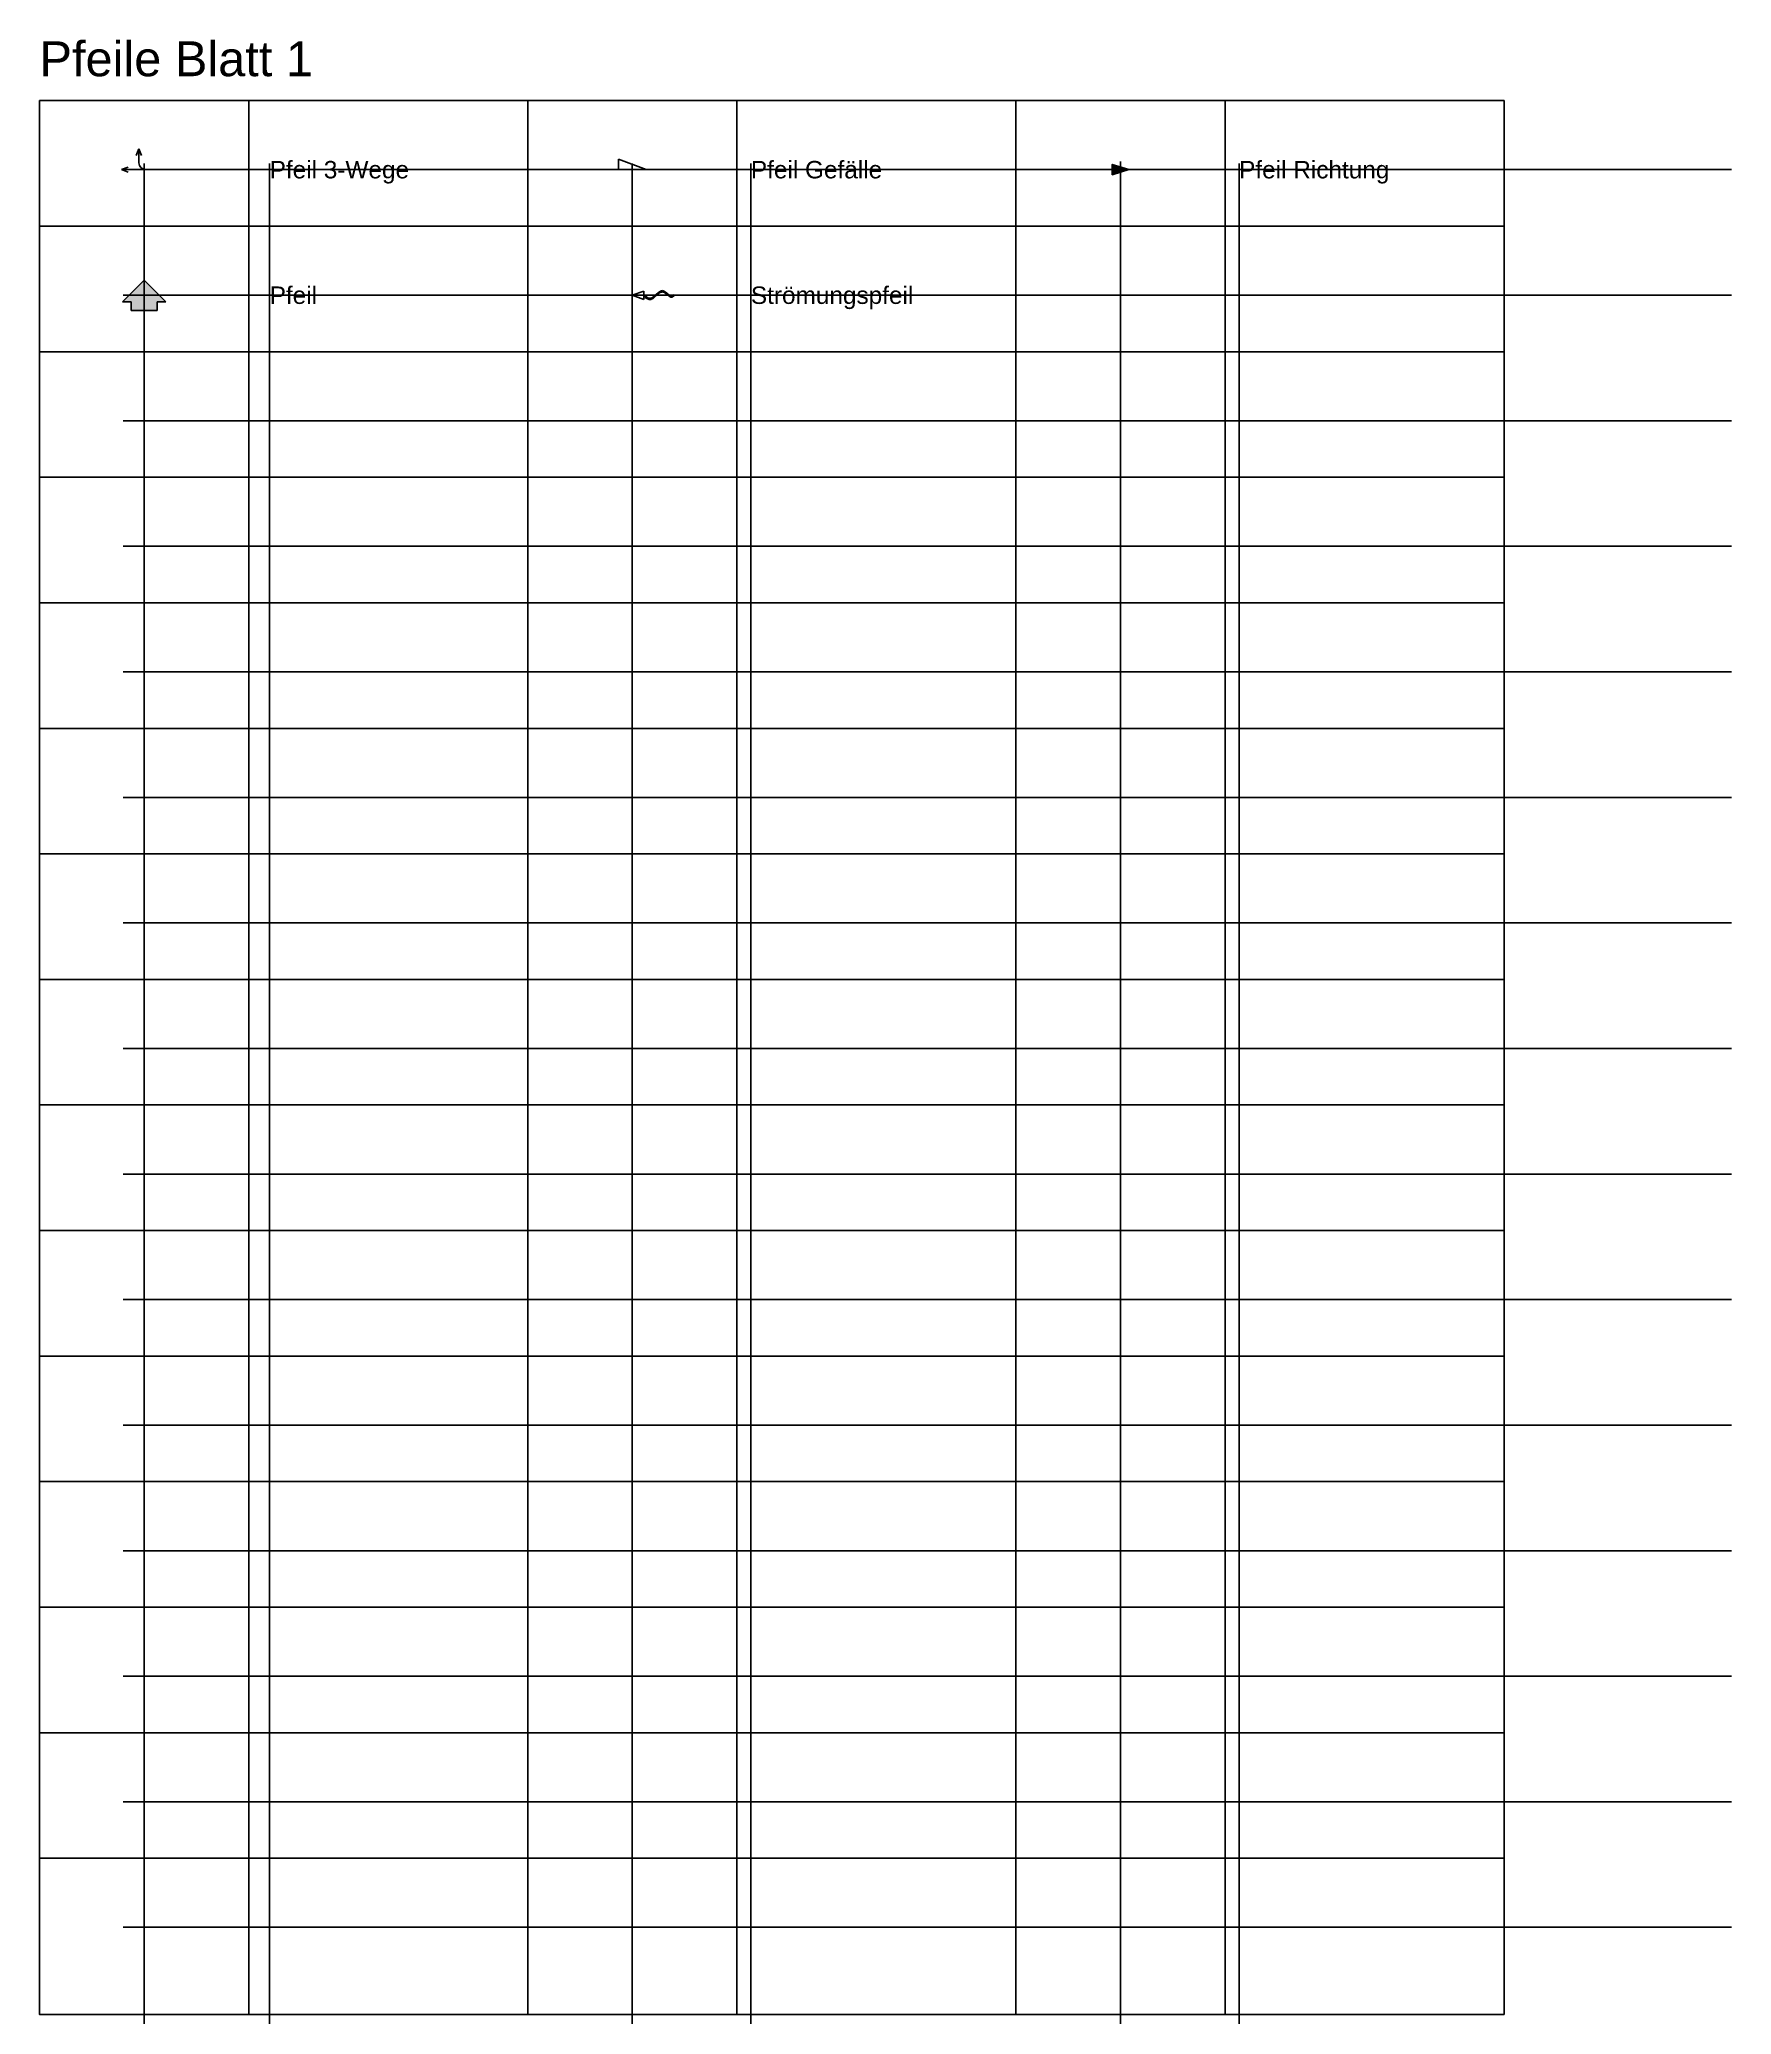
# Model space of a CAD drawing. Header units: millimetres. Extents: x 5800 to 17930, y 330 to 14488.
import ezdxf
from ezdxf.enums import TextEntityAlignment as Align

# ---------------------------------------------------------------- set-up
doc = ezdxf.new("R2010")
doc.units = ezdxf.units.MM
doc.layers.add('Z_Format', color=7, linetype='Continuous', plot=False)
doc.styles.get("Standard").update_dxf_attribs({"font": 'arial.ttf'})

# ---------------------------------------------------------------- blocks, each defined once
blk = doc.blocks.new('Pfeil Richtung')
blk.add_hatch(color=256).paths.add_polyline_path([(-60, 38), (-60, -37), (60, 0)])
blk.add_lwpolyline([(60, 0), (-60, -37), (-60, 38), (60, 0)])
blk = doc.blocks.new('Pfeil Gefälle')
for p, q in [((-100, 0), (-100, 75)), ((-100, 75), (100, 0)), ((-100, 0), (100, 0))]:
    blk.add_line(p, q)
blk = doc.blocks.new('Pfeil')
h = blk.add_hatch(color=256)
h.dxf.hatch_style = 1
h.paths.add_polyline_path([(0, 109), (-156, -47), (-94, -47), (-94, -109), (94, -109), (94, -47), (156, -47)])
for p, q in [((-156, -47), (0, 109)), ((156, -47), (0, 109)), ((-156, -47), (-94, -47)), ((-94, -47), (-94, -109)), ((-94, -109), (94, -109)), ((94, -47), (94, -109)), ((156, -47), (94, -47))]:
    blk.add_line(p, q)
blk = doc.blocks.new('Strömungspfeil')
for p, q in [((0, 0), (82, 30)), ((82, -30), (0, 0)), ((82, 30), (82, 5)), ((84, 3), (82, 5)), ((87, -1), (84, 3)), ((166, 1), (164, -1)), ((168, 3), (166, 1)), ((170, 5), (168, 3)), ((172, 7), (170, 5)), ((174, 9), (172, 7)), ((176, 11), (174, 9)), ((174, 0), (176, 1)), ((178, 13), (176, 11)), ((176, 1), (177, 3)), ((177, 3), (179, 4)), ((181, 15), (178, 13)), ((179, 4), (181, 6)), ((183, 17), (181, 15)), ((181, 6), (182, 7)), ((182, 7), (184, 8)), ((185, 18), (183, 17)), ((184, 8), (185, 10)), ((187, 20), (185, 18)), ((185, 10), (187, 11)), ((189, 22), (187, 20)), ((187, 11), (189, 12)), ((191, 23), (189, 22)), ((189, 12), (190, 14)), ((190, 14), (192, 15)), ((194, 25), (191, 23)), ((192, 15), (194, 16)), ((196, 26), (194, 25)), ((194, 16), (197, 17)), ((199, 28), (196, 26)), ((197, 17), (199, 19)), ((201, 29), (199, 28)), ((199, 19), (201, 20)), ((204, 30), (201, 29)), ((201, 20), (204, 21)), ((207, 31), (204, 30)), ((204, 21), (207, 22)), ((209, 32), (207, 31)), ((207, 22), (209, 23)), ((212, 32), (209, 32)), ((209, 23), (212, 23)), ((215, 33), (212, 32)), ((212, 23), (214, 24)), ((214, 24), (217, 24)), ((218, 32), (215, 33)), ((217, 24), (219, 23)), ((220, 32), (218, 32)), ((219, 23), (221, 23)), ((223, 31), (220, 32)), ((221, 23), (224, 22)), ((226, 30), (223, 31)), ((224, 22), (226, 21)), ((228, 28), (226, 30)), ((226, 21), (228, 20)), ((231, 27), (228, 28)), ((228, 20), (229, 19)), ((229, 19), (231, 18)), ((234, 26), (231, 27)), ((231, 18), (233, 17)), ((233, 17), (234, 16)), ((236, 24), (234, 26)), ((234, 16), (236, 15)), ((238, 22), (236, 24)), ((236, 15), (237, 15)), ((237, 15), (238, 14)), ((241, 21), (238, 22)), ((238, 14), (239, 13)), ((239, 13), (240, 12)), ((240, 12), (242, 11)), ((243, 19), (241, 21)), ((242, 11), (243, 10)), ((245, 18), (243, 19)), ((243, 10), (244, 9)), ((244, 9), (246, 8)), ((247, 16), (245, 18)), ((246, 8), (247, 7)), ((249, 14), (247, 16)), ((247, 7), (249, 5)), ((251, 13), (249, 14)), ((249, 5), (250, 4)), ((250, 4), (252, 3)), ((253, 11), (251, 13)), ((252, 3), (254, 1)), ((255, 9), (253, 11)), ((254, 1), (255, 0)), ((257, 8), (255, 9)), ((255, 0), (257, -1)), ((258, 7), (257, 8)), ((260, 5), (258, 7)), ((262, 4), (260, 5)), ((263, 3), (262, 4)), ((265, 1), (263, 3)), ((267, 0), (265, 1)), ((268, -1), (267, 0)), ((294, 0), (292, -1)), ((295, 1), (294, 0)), ((297, 2), (295, 1)), ((298, 3), (297, 2)), ((300, 5), (298, 3)), ((300, 5), (300, -4)), ((82, -4), (82, -30)), ((82, -4), (83, -6)), ((83, -6), (85, -8)), ((85, -8), (87, -10)), ((90, -4), (87, -1)), ((87, -10), (89, -12)), ((89, -12), (91, -14)), ((93, -6), (90, -4)), ((91, -14), (93, -16)), ((96, -9), (93, -6)), ((93, -16), (96, -18)), ((101, -11), (96, -9)), ((96, -18), (98, -20)), ((98, -20), (103, -21)), ((104, -13), (101, -11)), ((103, -21), (105, -23)), ((107, -15), (104, -13)), ((105, -23), (108, -25)), ((109, -17), (107, -15)), ((108, -25), (110, -26)), ((112, -18), (109, -17)), ((110, -26), (113, -28)), ((114, -19), (112, -18)), ((113, -28), (116, -29)), ((116, -20), (114, -19)), ((119, -21), (116, -20)), ((116, -29), (118, -30)), ((118, -30), (121, -31)), ((121, -21), (119, -21)), ((123, -22), (121, -21)), ((121, -31), (124, -31)), ((125, -22), (123, -22)), ((124, -31), (127, -31)), ((128, -22), (125, -22)), ((127, -31), (129, -31)), ((130, -22), (128, -22)), ((129, -31), (132, -31)), ((132, -21), (130, -22)), ((134, -20), (132, -21)), ((132, -31), (135, -30)), ((136, -20), (134, -20)), ((135, -30), (138, -29)), ((138, -19), (136, -20)), ((141, -18), (138, -19)), ((138, -29), (140, -27)), ((140, -27), (143, -26)), ((143, -17), (141, -18)), ((145, -15), (143, -17)), ((143, -26), (146, -24)), ((147, -14), (145, -15)), ((146, -24), (148, -22)), ((149, -13), (147, -14)), ((148, -22), (151, -21)), ((151, -11), (149, -13)), ((153, -9), (151, -11)), ((151, -21), (153, -19)), ((155, -8), (153, -9)), ((153, -19), (155, -17)), ((157, -6), (155, -8)), ((155, -17), (157, -15)), ((159, -4), (157, -6)), ((157, -15), (159, -13)), ((162, -2), (159, -4)), ((159, -13), (162, -12)), ((164, -1), (162, -2)), ((162, -12), (164, -10)), ((164, -10), (165, -8)), ((165, -8), (167, -6)), ((167, -6), (169, -5)), ((169, -5), (171, -3)), ((171, -3), (173, -2)), ((173, -2), (174, 0)), ((257, -1), (258, -3)), ((258, -3), (260, -4)), ((260, -4), (262, -5)), ((262, -5), (263, -7)), ((263, -7), (265, -8)), ((265, -8), (267, -9)), ((267, -9), (268, -10)), ((270, -2), (268, -1)), ((268, -10), (270, -11)), ((271, -3), (270, -2)), ((270, -11), (271, -12)), ((273, -4), (271, -3)), ((271, -12), (273, -13)), ((275, -4), (273, -4)), ((273, -13), (275, -14)), ((276, -5), (275, -4)), ((275, -14), (276, -14)), ((278, -5), (276, -5)), ((276, -14), (278, -14)), ((279, -6), (278, -5)), ((278, -14), (280, -15)), ((281, -6), (279, -6)), ((280, -15), (281, -15)), ((282, -5), (281, -6)), ((281, -15), (283, -14)), ((283, -5), (282, -5)), ((285, -5), (283, -5)), ((283, -14), (285, -14)), ((286, -4), (285, -5)), ((285, -14), (286, -13)), ((287, -3), (286, -4)), ((286, -13), (288, -12)), ((289, -3), (287, -3)), ((288, -12), (290, -11)), ((290, -2), (289, -3)), ((291, -1), (290, -2)), ((290, -11), (291, -10)), ((292, -1), (291, -1)), ((291, -10), (293, -9)), ((293, -9), (295, -8)), ((295, -8), (297, -7)), ((297, -7), (298, -6)), ((298, -6), (300, -4))]:
    blk.add_line(p, q)
blk = doc.blocks.new('Pfeil 3-Wege')
for p, q in [((0, 150), (-19, 102)), ((0, 50), (0, 150)), ((0, 150), (19, 102)), ((-125, 0), (-77, 19)), ((-125, 0), (-50, 0)), ((-125, 0), (-77, -19)), ((125, 0), (-50, 0))]:
    blk.add_line(p, q)
blk.add_arc((50, 50), 50, 180, 270)

msp = doc.modelspace()

# ---------------------------------------------------------------- linework, layer by layer
for p, q in [((7300, 14050), (7300, 330)), ((10800, 14050), (10800, 330)), ((14300, 14050), (14300, 330))]:
    msp.add_line(p, q)
for points in [[(5800, 14050), (5800, 330), (16300, 330), (16300, 14050), (5800, 14050)], [(9300, 14050), (9300, 330)], [(12800, 14050), (12800, 330)], [(5800, 13150), (16300, 13150)], [(5800, 12250), (16300, 12250)], [(5800, 11350), (16300, 11350)], [(5800, 10450), (16300, 10450)], [(5800, 9550), (16300, 9550)], [(5800, 8650), (16300, 8650)], [(5800, 7750), (16300, 7750)], [(5800, 6850), (16300, 6850)], [(5800, 5950), (16300, 5950)], [(5800, 5050), (16300, 5050)], [(5800, 4150), (16300, 4150)], [(5800, 3250), (16300, 3250)], [(5800, 2350), (16300, 2350)], [(5800, 1450), (16300, 1450)]]:
    msp.add_lwpolyline(points)
at = {"layer": 'Z_Format', "color": 3}
for p, q in [((6400.000015, 13554.999992), (17930, 13554.999992)), ((6400.000015, 12654.999992), (17930, 12654.999992)), ((6400.000015, 11754.999992), (17930, 11754.999992)), ((6400.000015, 10854.999992), (17930, 10854.999992)), ((6400.000015, 9954.999992), (17930, 9954.999992)), ((6400.000015, 9054.999992), (17930, 9054.999992)), ((6400.000015, 8154.999992), (17930, 8154.999992)), ((6400.000015, 7254.999992), (17930, 7254.999992)), ((6400.000015, 6354.999992), (17930, 6354.999992)), ((6400.000015, 5454.999992), (17930, 5454.999992)), ((6400.000015, 4554.999992), (17930, 4554.999992)), ((6400.000015, 3654.999992), (17930, 3654.999992)), ((6400.000015, 2754.999992), (17930, 2754.999992)), ((6400.000015, 1854.999992), (17930, 1854.999992)), ((6400.000015, 954.999992), (17930, 954.999992))]:
    msp.add_line(p, q, dxfattribs=at)
for p in [(6550, 13600), (10050, 13600), (13550, 13612.5)]:
    msp.add_ray(p, (0, -1), dxfattribs=at)
at = {"layer": 'Z_Format', "color": 1}
for p in [(7450, 13600), (10900, 13600), (14400, 13600)]:
    msp.add_ray(p, (0, -1), dxfattribs=at)

# ---------------------------------------------------------------- block references
for name, p in [('Pfeil 3-Wege', (6512.5, 13554.999992)), ('Pfeil Gefälle', (10050, 13554.999992)), ('Pfeil Richtung', (13550, 13554.999992)), ('Pfeil', (6550, 12654.999992)), ('Strömungspfeil', (10050, 12654.999992))]:
    msp.add_blockref(name, p)

# ---------------------------------------------------------------- texts
at = {"color": 7}
for s, p in [('Pfeil 3-Wege', (7450, 13554.999992)), ('Pfeil Gefälle', (10900, 13554.999992)), ('Pfeil Richtung', (14400, 13554.999992)), ('Pfeil ', (7450, 12654.999992)), ('Strömungspfeil', (10900, 12654.999992))]:
    msp.add_text(s, height=125, dxfattribs=at).set_placement(p, align=Align.MIDDLE_LEFT)
at = {"insert": (5800, 14348.027924), "char_height": 250, "attachment_point": 4}
msp.add_mtext_dynamic_manual_height_columns('Pfeile Blatt 1', width=4100.86598358, gutter_width=12.5, heights=[0], dxfattribs=at)

doc.saveas('drawing.dxf')
